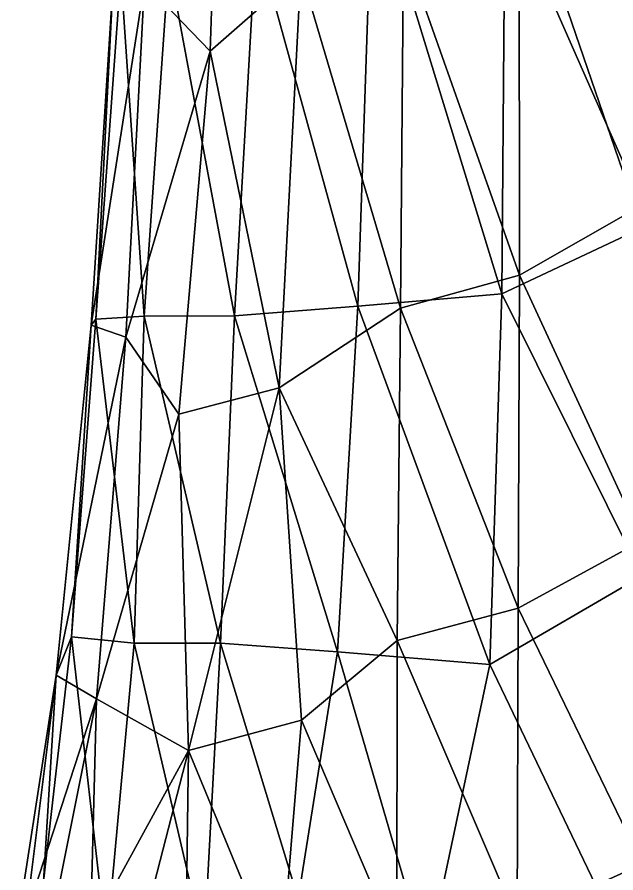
# Model space of a CAD drawing. Extents: x -4.7 to 4.7, y -9.2 to 22.6.
# Drawn here: x -2.244 to -0.094, y 3.781 to 6.855 of the extents above; entities that cross this region are included whole.
import ezdxf

# ---------------------------------------------------------------- set-up
doc = ezdxf.new("R2010")
doc.units = 0
doc.layers.add('BL_WHALE$LWO', color=1, linetype='CONTINUOUS')

msp = doc.modelspace()

# ---------------------------------------------------------------- linework, layer by layer
at = {"layer": 'BL_WHALE$LWO'}
for points in [[(-1.50751, 8.02779, -1.24607), (-1.55087, 6.73248, -1.36084), (-1.78587, 6.97814, -0.769695)], [(-1.50751, 8.02779, -1.24607), (-1.22509, 7.01862, -1.86599), (-1.55087, 6.73248, -1.36084)], [(0, 6.09903, 1.96518), (0, 8.00826, 1.86568), (-0.48997, 7.5307, 1.84361)], [(-0.967616, 7.37884, 1.69566), (-0.502943, 5.86157, 1.91431), (-0.48997, 7.5307, 1.84361)], [(0, 6.09903, 1.96518), (-0.48997, 7.5307, 1.84361), (-0.502943, 5.86157, 1.91431)], [(0, 6.17973, -2.79801), (-0.441061, 7.18263, -2.53506), (0, 7.43061, -2.59968)], [(-1.02016, 5.81695, 1.74672), (-0.967616, 7.37884, 1.69566), (-1.38587, 7.14357, 1.40989)], [(-1.02016, 5.81695, 1.74672), (-0.502943, 5.86157, 1.91431), (-0.967616, 7.37884, 1.69566)], [(-0.440118, 5.92799, -2.67387), (-0.856832, 7.1076, -2.25571), (-0.441061, 7.18263, -2.53506)], [(0, 6.17973, -2.79801), (-0.440118, 5.92799, -2.67387), (-0.441061, 7.18263, -2.53506)], [(-1.69874, 7.04928, 0.96881), (-1.46367, 5.78237, 1.44164), (-1.38587, 7.14357, 1.40989)], [(-1.02016, 5.81695, 1.74672), (-1.38587, 7.14357, 1.40989), (-1.46367, 5.78237, 1.44164)], [(-0.867239, 5.8099, -2.38444), (-1.22509, 7.01862, -1.86599), (-0.856832, 7.1076, -2.25571)], [(-0.867239, 5.8099, -2.38444), (-0.856832, 7.1076, -2.25571), (-0.440118, 5.92799, -2.67387)], [(-1.78733, 5.78103, 0.979431), (-1.69874, 7.04928, 0.96881), (-1.87182, 7.01432, 0.383541)], [(-1.78733, 5.78103, 0.979431), (-1.46367, 5.78237, 1.44164), (-1.69874, 7.04928, 0.96881)], [(-1.78733, 5.78103, 0.979431), (-1.87182, 7.01432, 0.383541), (-1.96152, 5.77071, 0.380156)], [(-1.89935, 6.98399, -0.200828), (-1.96152, 5.77071, 0.380156), (-1.87182, 7.01432, 0.383541)], [(-1.30356, 5.52382, -1.96185), (-1.55087, 6.73248, -1.36084), (-1.22509, 7.01862, -1.86599)], [(-0.867239, 5.8099, -2.38444), (-1.30356, 5.52382, -1.96185), (-1.22509, 7.01862, -1.86599)], [(-1.97836, 5.74886, -0.23547), (-1.89935, 6.98399, -0.200828), (-1.78587, 6.97814, -0.769695)], [(-1.97836, 5.74886, -0.23547), (-1.96152, 5.77071, 0.380156), (-1.89935, 6.98399, -0.200828)], [(-1.97836, 5.74886, -0.23547), (-1.78587, 6.97814, -0.769695), (-1.85328, 5.70593, -0.876319)], [(-1.55087, 6.73248, -1.36084), (-1.85328, 5.70593, -0.876319), (-1.78587, 6.97814, -0.769695)], [(-1.66357, 5.42897, -1.41588), (-1.85328, 5.70593, -0.876319), (-1.55087, 6.73248, -1.36084)], [(-1.66357, 5.42897, -1.41588), (-1.55087, 6.73248, -1.36084), (-1.30356, 5.52382, -1.96185)], [(0, 6.17973, -2.79801), (0, 4.97516, -2.90966), (-0.440118, 5.92799, -2.67387)], [(0, 6.09903, 1.96518), (-0.502943, 5.86157, 1.91431), (0, 4.84787, 1.97516)], [(-0.867239, 5.8099, -2.38444), (-0.440118, 5.92799, -2.67387), (-0.444804, 4.73272, -2.77532)], [(-0.444804, 4.73272, -2.77532), (-0.440118, 5.92799, -2.67387), (0, 4.97516, -2.90966)], [(-1.02016, 5.81695, 1.74672), (-0.547118, 4.52964, 1.93195), (-0.502943, 5.86157, 1.91431)], [(0, 4.84787, 1.97516), (-0.502943, 5.86157, 1.91431), (-0.547118, 4.52964, 1.93195)], [(-1.02016, 5.81695, 1.74672), (-1.46367, 5.78237, 1.44164), (-1.09365, 4.57606, 1.74864)], [(-0.867239, 5.8099, -2.38444), (-0.878947, 4.61607, -2.51899), (-1.30356, 5.52382, -1.96185)], [(-1.02016, 5.81695, 1.74672), (-1.09365, 4.57606, 1.74864), (-0.547118, 4.52964, 1.93195)], [(-0.867239, 5.8099, -2.38444), (-0.444804, 4.73272, -2.77532), (-0.878947, 4.61607, -2.51899)], [(-1.78733, 5.78103, 0.979431), (-1.96152, 5.77071, 0.380156), (-1.8237, 4.60602, 0.968346)], [(-1.78733, 5.78103, 0.979431), (-1.8237, 4.60602, 0.968346), (-1.51393, 4.60678, 1.43478)], [(-1.78733, 5.78103, 0.979431), (-1.51393, 4.60678, 1.43478), (-1.46367, 5.78237, 1.44164)], [(-1.09365, 4.57606, 1.74864), (-1.46367, 5.78237, 1.44164), (-1.51393, 4.60678, 1.43478)], [(-1.97836, 5.74886, -0.23547), (-1.85328, 5.70593, -0.876319), (-2.10338, 4.4922, -0.283356)], [(-1.97836, 5.74886, -0.23547), (-2.10338, 4.4922, -0.283356), (-2.04849, 4.62914, 0.372199)], [(-1.97836, 5.74886, -0.23547), (-2.04849, 4.62914, 0.372199), (-1.96152, 5.77071, 0.380156)], [(-1.8237, 4.60602, 0.968346), (-1.96152, 5.77071, 0.380156), (-2.04849, 4.62914, 0.372199)], [(-2.10338, 4.4922, -0.283356), (-1.85328, 5.70593, -0.876319), (-1.95856, 4.40609, -1.01016)], [(-1.66357, 5.42897, -1.41588), (-1.95856, 4.40609, -1.01016), (-1.85328, 5.70593, -0.876319)], [(-1.66357, 5.42897, -1.41588), (-1.30356, 5.52382, -1.96185), (-1.62799, 4.22084, -1.7459)], [(-1.62799, 4.22084, -1.7459), (-1.30356, 5.52382, -1.96185), (-1.22307, 4.33012, -2.27245)], [(-1.22307, 4.33012, -2.27245), (-1.30356, 5.52382, -1.96185), (-0.878947, 4.61607, -2.51899)], [(-1.66357, 5.42897, -1.41588), (-1.62799, 4.22084, -1.7459), (-1.95856, 4.40609, -1.01016)], [(0, 3.81285, -2.99179), (-0.444804, 4.73272, -2.77532), (0, 4.97516, -2.90966)], [(0, 3.38926, 2.0303), (0, 4.84787, 1.97516), (-0.547118, 4.52964, 1.93195)], [(-0.447964, 3.60889, -2.87195), (-0.878947, 4.61607, -2.51899), (-0.444804, 4.73272, -2.77532)], [(0, 3.81285, -2.99179), (-0.447964, 3.60889, -2.87195), (-0.444804, 4.73272, -2.77532)], [(-1.92244, 3.52589, 0.975313), (-2.04849, 4.62914, 0.372199), (-2.1493, 3.7501, 0.359919)], [(-2.10338, 4.4922, -0.283356), (-2.1493, 3.7501, 0.359919), (-2.04849, 4.62914, 0.372199)], [(-1.92244, 3.52589, 0.975313), (-1.8237, 4.60602, 0.968346), (-2.04849, 4.62914, 0.372199)], [(-0.88105, 3.52677, -2.65211), (-1.22307, 4.33012, -2.27245), (-0.878947, 4.61607, -2.51899)], [(-0.88105, 3.52677, -2.65211), (-0.878947, 4.61607, -2.51899), (-0.447964, 3.60889, -2.87195)], [(-1.92244, 3.52589, 0.975313), (-1.5725, 3.52766, 1.48365), (-1.8237, 4.60602, 0.968346)], [(-1.8237, 4.60602, 0.968346), (-1.5725, 3.52766, 1.48365), (-1.51393, 4.60678, 1.43478)], [(-1.23515, 3.68794, 1.75046), (-1.51393, 4.60678, 1.43478), (-1.5725, 3.52766, 1.48365)], [(-1.23515, 3.68794, 1.75046), (-1.09365, 4.57606, 1.74864), (-1.51393, 4.60678, 1.43478)], [(-1.23515, 3.68794, 1.75046), (-0.771014, 3.46909, 1.94331), (-1.09365, 4.57606, 1.74864)], [(-0.771014, 3.46909, 1.94331), (-0.547118, 4.52964, 1.93195), (-1.09365, 4.57606, 1.74864)], [(0, 3.38926, 2.0303), (-0.547118, 4.52964, 1.93195), (-0.771014, 3.46909, 1.94331)], [(-2.10338, 4.4922, -0.283356), (-2.21182, 3.62969, -0.446183), (-2.24378, 3.5878, -0.010793)], [(-2.24378, 3.5878, -0.010793), (-2.1493, 3.7501, 0.359919), (-2.10338, 4.4922, -0.283356)], [(-2.21182, 3.62969, -0.446183), (-2.10338, 4.4922, -0.283356), (-1.95856, 4.40609, -1.01016)], [(-2.13495, 3.52862, -0.815473), (-2.21182, 3.62969, -0.446183), (-1.95856, 4.40609, -1.01016)], [(-1.95856, 4.40609, -1.01016), (-1.98049, 3.57719, -1.22351), (-2.13495, 3.52862, -0.815473)], [(-1.62799, 4.22084, -1.7459), (-1.98049, 3.57719, -1.22351), (-1.95856, 4.40609, -1.01016)], [(-1.29866, 3.42025, -2.32198), (-1.62799, 4.22084, -1.7459), (-1.22307, 4.33012, -2.27245)], [(-0.88105, 3.52677, -2.65211), (-1.29866, 3.42025, -2.32198), (-1.22307, 4.33012, -2.27245)], [(-1.8534, 3.34658, -1.57165), (-1.98049, 3.57719, -1.22351), (-1.62799, 4.22084, -1.7459)], [(-1.62799, 4.22084, -1.7459), (-1.64236, 3.1617, -1.9474), (-1.8534, 3.34658, -1.57165)], [(-1.64236, 3.1617, -1.9474), (-1.62799, 4.22084, -1.7459), (-1.29866, 3.42025, -2.32198)], [(0, 3.81285, -2.99179), (0, 2.79785, -3.01364), (-0.447964, 3.60889, -2.87195)]]:
    msp.add_3dface(points, dxfattribs=at)

doc.saveas('drawing.dxf')
